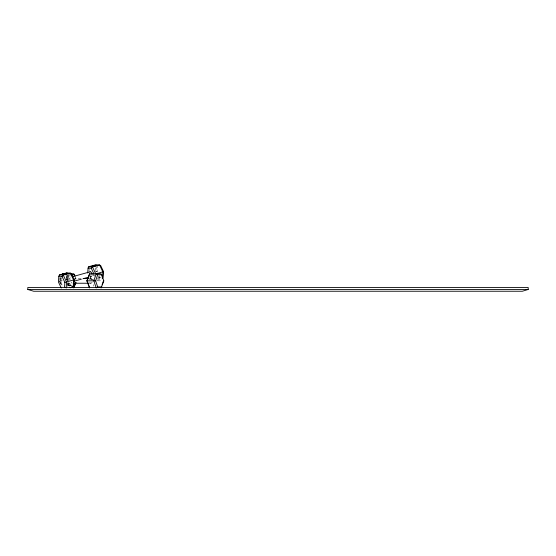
<?xml version="1.0" encoding="UTF-8"?>
<svg xmlns="http://www.w3.org/2000/svg" width="556" height="556" viewBox="0 0 556 556"><rect width="100%" height="100%" fill="white"/><g stroke="black" fill="none" stroke-linecap="round" stroke-linejoin="round"><path stroke-width="0.42" stroke-dasharray="2.78 2.08" d="M59.784 279.202L59.895 277.548M66.171 279.682L66.442 275.449M67.088 273.913L66.713 279.717L67.895 279.383L68.27 273.587M89.016 271.057L89.175 268.569M93.971 275.901L94.075 274.247M95.458 270.682L95.674 267.297M96.264 266.595L95.938 271.564L97.119 271.238L97.495 265.434M59.791 280.085L60.826 277.048M61.014 277.687L59.944 280.843L62.084 287.16M61.667 277.805L60.639 280.843L62.703 286.924M66.824 280.057L68.43 275.324M67.248 280.843L69.312 274.768L70.41 274.768L68.965 273.747M68.353 280.843L70.153 275.533M67.339 285.402L68.117 283.122M67.707 286.368L68.777 283.212M93.255 286.159L93.769 284.644M94.444 273.747L92.998 274.768L93.769 277.048M59.089 281.656L62.237 280.78M80.912 279.307L82.559 278.841M89.975 276.777L91.622 276.318M67.422 281.211L69.542 285.701L72.322 285.471M93.283 279.626L90.503 279.856L89.794 278.361M98.064 276.054L98.766 277.555L101.553 277.319M97.133 278.973L98.704 278.528L101.699 278.709M96.939 280.287L101.665 278.973M95.403 271.53L97.119 271.238L97.828 272.732M66.748 279.585L67.895 279.383M89.975 274.768L94.096 274.768L94.61 276.29M73.316 278.452L82.545 278.452M89.252 278.452L90.934 278.452A2.349 1.397 -90 0 1 92.282 280.196M59.534 280.843L63.245 280.843M97.682 280.843L101.817 280.843M89.252 283.24L90.934 283.24M98.766 277.555L101.171 277.694M93.707 280.05L90.503 279.856L91.622 280.509M69.542 285.701L71.14 285.798M90.447 275.651L90.746 276.033A2.335 1.036 74.5 0 0 91.99 275.741L92.06 275.276A2.412 1.07 74.5 0 0 92.053 274.72M99.246 275.727L99.948 277.222L98.704 278.528L97.974 276.978M89.919 275.783L91.684 279.529M89.787 276.617L91.254 279.731M69.66 283.129L70.723 285.374L69.479 286.681L67.637 282.795M59.624 281.69L61.396 285.436M75.31 277.048L76.089 279.327M75.123 277.687L75.658 279.265M67.707 275.324L69.319 280.057M67.081 275.533L68.631 280.085M69.125 283.122L70.153 286.159M65.983 275.533L67.783 280.843M68.02 283.122L69.312 286.924M67.359 283.212L68.43 286.368M59.791 281.607L60.312 283.122M70.167 280.113A2.412 1.07 74.5 0 1 69.91 278.361L69.98 277.889A2.335 1.036 74.5 0 1 70.911 277.347M89.585 280.196A2.349 1.397 -90 0 1 90.934 278.452M92.143 281.968A2.349 1.397 -90 0 1 91.928 282.448M89.94 282.448A2.349 1.397 -90 0 1 89.718 281.968M91.928 282.538A2.349 1.397 -90 0 1 89.94 282.538M71.258 282.038A2.405 1.432 -90 0 0 71.481 282.538A2.349 1.397 -90 0 0 72.113 283.157"/><path stroke-width="0.83" d="M70.07 287.779L73.218 286.903L73.92 285.562L74.296 279.765L71.467 273.774L70.348 273.128L66.609 272.906L59.52 274.879L58.818 276.221L58.443 282.017L61.271 288.008M64.531 287.369L64.85 282.399L62.022 276.408L58.818 276.221M66.185 288.029L66.567 282.1L63.266 275.102L59.52 274.879M87.73 273.038L88.05 268.068L88.751 266.727L95.84 264.753L99.58 264.976L100.699 265.622L103.527 271.613L103.152 277.409L102.45 278.751M88.64 268.423L88.751 266.727L92.491 266.95L99.58 264.976L102.888 271.974L102.554 277.055M74.858 284.79L75.658 282.427M73.788 287.945L76.089 282.365M89.627 273.747L87.216 280.843L89.627 287.945L86.805 280.843L89.627 273.747L101.06 273.747L103.875 280.843L101.06 287.945M101.811 286.924L97.689 286.924L95.625 280.843L97.689 274.768L101.811 274.768M102.13 284.79L103.465 280.843M65.073 274.129C61.918 275.067 67.366 273.51 65.163 274.08M67.707 273.399C62.487 274.052 70.278 273.913 66.609 272.906M62.022 276.408L63.266 275.102L70.348 273.128L73.656 280.127L73.218 286.903L71.724 286.813M88.05 268.068L91.247 268.256L92.491 266.95L95.799 273.948M96.716 287.605L97.689 286.924M65.997 273.788L67.582 273.385L66.032 273.802M93.387 265.99L91.684 266.38L93.415 265.956M74.296 279.765L64.85 282.399M103.527 271.613L96.584 273.733M528.2 289.481L522.32 291.247L33.68 291.247L27.8 289.481L27.8 287.508L528.2 287.508L528.2 289.481L27.8 289.481M62.724 274.316L65.115 273.948L62.814 274.316M64.274 273.879L64.67 273.941M65.115 273.74L65.525 273.76M65.26 273.747L66.47 273.357M63.231 274.344L64.899 273.962L63.342 274.386M65.379 273.754L66.942 273.316L66.581 273.33M93.999 265.963L94.298 266.018M95.437 265.566L94.694 265.733L96.563 265.323M94.152 266.011L92.748 266.4M94.902 265.789L96.98 265.351L95.215 265.768M72.815 276.624L90.128 271.801M73.489 281.371L80.912 279.307M83.386 278.612L88.328 277.235M62.355 273.747L65.657 273.747M70.48 273.747L73.788 273.747L75.053 276.29M71.237 274.768L74.539 274.768M83.379 278.452L88.418 278.452M86.805 280.843L95.625 280.843M73.316 283.24L88.418 283.24M72.065 286.924L74.539 286.924M95.43 265.782C92.789 266.011 97.689 264.851 95.521 265.532M97.689 274.768L96.237 273.747L93.825 280.843L96.237 287.945M91.247 268.256L93.728 273.496M89.912 272.016A2.335 1.036 74.5 0 1 91.003 272.079L91.309 272.461A2.412 1.07 74.5 0 1 91.969 274.122M94.541 265.525C92.081 266.241 97.745 264.705 94.562 265.476"/></g></svg>
